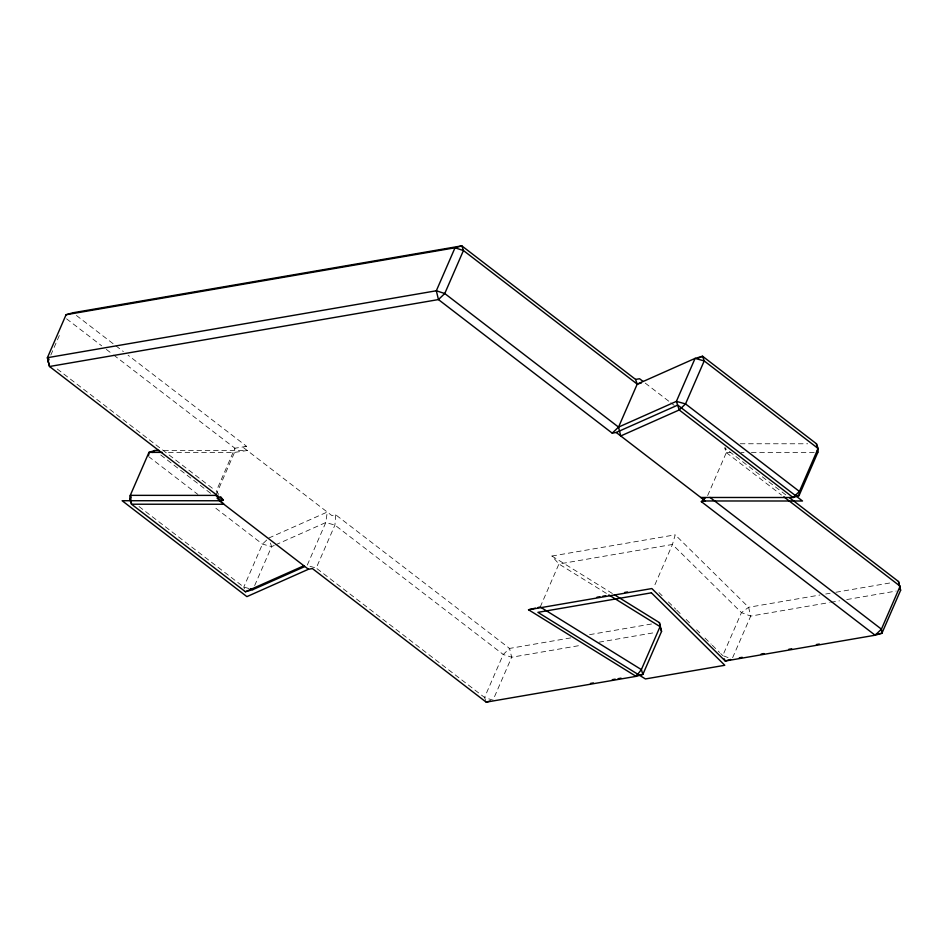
<?xml version="1.0" encoding="UTF-8"?>
<svg xmlns="http://www.w3.org/2000/svg" width="948" height="948" viewBox="0 0 948 948"><rect width="100%" height="100%" fill="white"/><g stroke="black" fill="none" stroke-linecap="round" stroke-linejoin="round"><path stroke-width="0.71" stroke-dasharray="4.74 3.56" d="M335.77 514.847L334.905 525.085L316.217 568.065L484.558 697.467L492.984 700.205L511.671 657.225L509.55 648.432L335.77 514.847L331.8 515.534L242.688 447.029L246.658 446.354L128.063 355.192M606.365 593.377L558.929 564.001L551.914 556.038L675.213 534.826L672.44 544.472L653.741 587.452M50.813 355.097L60.731 332.262M215.848 495.389L234.535 452.409L234.914 448.226L113.333 354.777M254.657 585.58L271.602 546.629L270.393 542.943M540.241 606.981L558.929 564.001L672.44 544.472L741.455 612.621L750.721 616.093L829.299 602.561M707.646 495.591L726.334 452.611L725.078 447.551M728.064 657.58L722.767 655.601L741.455 612.621L748.6 607.289L819.902 595.024M732.614 657.722L750.721 616.093L748.6 607.289L675.213 534.826M266.684 540.052L262.478 544.093L243.79 587.073L244.608 589.419M268.782 538.037L327.261 512.038L325.792 522.538L307.093 565.529L314.914 567.698M274.245 545.456L271.602 546.629L262.478 544.093L213.17 506.185M275.56 544.863L325.792 522.538L334.905 525.085L503.246 654.487L511.671 657.225L581.515 645.209M570.66 637.909L509.55 648.432L503.246 654.487L484.558 697.467L485.779 700.975M589.585 634.65L652.153 623.891M825.72 594.017L830.093 593.27M835.911 592.263L892.66 582.499M598.982 642.199L655.732 632.435M830.756 602.312L839.478 600.819M846.754 599.563L896.239 591.042M246.658 446.354L234.914 448.226L216.227 491.206L219.758 495.638M740.246 443.759L807.672 443.783M163.684 450.49L247.227 450.525L234.535 452.409L165.201 452.374M785.762 494.856L724.699 447.918L726.334 452.611L730.754 452.611M741.075 452.623L744.026 452.623M751.397 452.623L814.77 452.646M249.004 588.518L243.79 587.073L138.124 505.841M551.914 556.038L613.178 593.981M645.256 383.122L669.62 401.845M670.781 402.734L674.253 405.412M726.334 452.611L781.519 495.034M76.409 315.483L123.37 351.589M66.573 318.836L101.649 345.795M106.318 349.385L112.172 353.877M57.236 368.997L213.893 489.417M160.769 455.004L211.25 493.813M148.587 456.545L197.907 494.453M658.979 592.607L662.119 595.711M668.387 601.909L675.711 609.137M676.754 610.168L681.979 615.323M686.162 619.459L691.4 624.625M696.626 629.78L699.766 632.885M704.992 638.051L711.261 644.237M712.315 645.28L719.627 652.508M720.681 653.539L722.767 655.601"/><path stroke-width="1.42" d="M304.45 566.703L252.915 589.609L245.425 591.753L131.535 504.218L129.9 499.525L130.279 495.354L148.966 452.374L154.891 450.49L159.288 450.49M148.718 455.147L148.966 452.374L162.25 452.374M700.773 497.475L793.109 497.51L799.034 495.626L817.721 452.646L818.1 448.475L816.465 443.783L702.575 356.247L695.085 358.391L637.222 384.118L618.534 427.098L612.23 433.153L438.45 299.568L436.329 290.775L455.016 247.795L461.806 245.852L635.587 379.425L637.222 384.118L641.346 382.98M637.222 384.118L463.442 250.533L461.806 245.852L72.877 312.781L66.087 314.724L47.4 357.704L49.521 366.497L223.301 500.082L219.332 500.757L122.126 500.722L246.895 596.624L308.444 569.262L312.413 568.575L486.194 702.148L636.072 676.362L642.863 674.407L661.55 631.427L659.429 622.635L614.423 594.763M47.886 361.816L49.059 359.126M129.9 499.525L131.073 496.835M789.281 497.558L898.479 581.503L900.6 590.296L881.913 633.276L875.123 635.219L725.244 661.017L651.857 588.554L528.546 609.765L636.072 676.362L641.369 669.608L660.057 626.628L659.429 622.635M152.794 452.504L154.891 450.49M783.866 496.835L900.114 586.184L881.427 629.164L875.123 635.219L701.342 501.646L705.549 497.617M698.581 358.012L702.575 356.247L704.21 360.927L818.1 448.475L799.413 491.455L799.034 495.626L796.083 495.626M245.425 591.753L303.905 565.766M618.534 427.098L676.398 401.371L685.523 403.907L799.413 491.455L793.109 497.51L679.218 409.963L676.398 401.371L695.085 358.391L704.21 360.927L685.523 403.907L679.218 409.963L620.739 435.962L618.534 427.098L444.754 293.513L436.329 290.775L47.4 357.704L49.521 366.497L438.45 299.568L444.754 293.513L463.442 250.533L455.016 247.795L66.087 314.724M612.23 433.153L616.2 432.466L677.749 405.104L802.506 501.006L705.312 500.971L701.342 501.646M486.194 702.148L490.258 700.987M730.671 659.452L725.244 661.017L724.248 658.848M528.546 609.765L531.39 609.09M532.29 608.877L535.371 608.142M537.966 607.526L539.353 607.194M635.587 379.425L639.556 378.738L642.969 381.357M596.991 597.216L599.906 596.707M602.809 596.209L605.725 595.711M624.637 592.453L627.552 591.955M590.474 683.425L593.389 682.927M612.301 679.669L615.216 679.171M618.12 678.673L621.035 678.164M635.587 675.663L642.863 674.407L641.369 669.608L540.241 606.981M739.31 657.817L742.213 657.32M761.137 654.061L764.041 653.563M788.783 649.297L791.687 648.799M816.429 644.545L819.345 644.048M876.094 634.283L881.913 633.276L881.427 629.164L709.993 497.404M250.308 588.886L252.915 589.609M608.865 594.929L660.057 626.628L661.55 631.427M616.2 432.466L705.312 500.971M217.128 498.316L220.647 501.03M219.332 500.757L308.444 569.262M220.647 496.752L223.301 500.082M898.479 581.503L900.6 590.296M816.465 443.783L816.998 447.586M817.366 450.122L817.721 452.646M651.406 592.82L537.907 612.349L645.422 678.946L724.793 665.283L651.406 592.82M215.848 495.389L130.279 495.354L131.535 504.218L223.87 504.253L215.848 495.389"/></g></svg>
